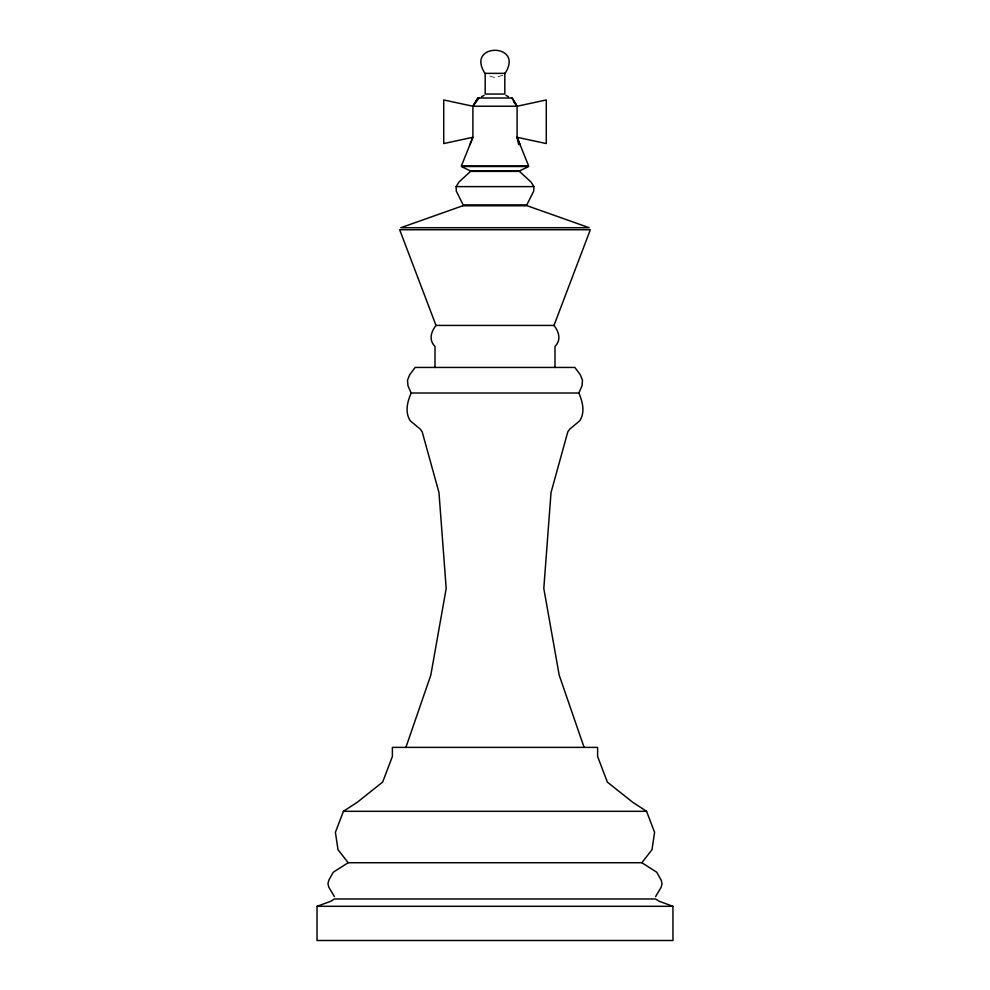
<?xml version="1.0" encoding="UTF-8"?>
<svg xmlns="http://www.w3.org/2000/svg" width="990" height="990" viewBox="0 0 990 990"><rect width="100%" height="100%" fill="white"/><g stroke="black" fill="none" stroke-linecap="round" stroke-linejoin="round"><path stroke-width="0.74" stroke-dasharray="4.95 3.71" d="M502.821 75.277L495 77.641L487.179 75.277"/><path stroke-width="1.49" d="M519.453 171.381L531.086 182.098L533.87 186.615L533.709 191.132L526.829 204.881L463.171 204.881L456.291 191.132L456.13 186.615L458.914 182.098L470.547 171.381M584.1 747.388L559.214 675.23L543.807 588.468L551.022 492.575L567.814 431.801L569.77 429.128L579.732 420.812C585.325 412.088 582.615 401.853 578.865 393.018L582.021 385.766L582.504 380.234L580.276 374.703L574.831 367.439L415.169 367.439L409.724 374.703L407.496 380.234L407.979 385.766L411.135 393.018C407.385 401.853 404.675 412.088 410.268 420.812L420.23 429.128L422.186 431.801L438.978 492.575L446.193 588.468L430.786 675.23L405.9 747.388M554.994 367.439L554.994 346.438C561.454 340.065 559.004 331.798 553.992 325.425L590.325 229.742L399.675 229.742L436.008 325.425C430.996 331.798 428.546 340.053 435.006 346.438L435.006 367.439M641.842 862.723L652.002 849.68L654.588 832.33L646.569 811.317L632.598 802.185L607.353 782.088L597.614 756.521L597.614 747.388L392.387 747.388L392.387 756.521L382.647 782.088L357.402 802.185L343.431 811.317L335.412 832.33L337.998 849.68L348.171 862.723L641.842 862.723L656.754 872.24L661.283 880.357L662.038 883.835L661.134 887.312L655.578 896.606M469.965 144.59L472.898 137.288L472.898 106.239L477.762 98.01L512.238 98.01L517.102 106.239L517.102 137.288L518.587 144.59M478.096 98.01L472.898 106.239L443.73 99.965L443.73 143.562L472.898 137.288L461.34 166.035L528.66 166.035L517.102 137.288L546.282 143.562L546.282 99.965L517.102 106.239L472.898 106.239L479.073 98.01M504.95 73.52C525.158 42.57 464.842 42.57 485.05 73.52M348.171 862.723L333.246 872.24L328.717 880.357L327.962 883.835L328.866 887.312L334.422 896.606M481.548 96.674L484.122 95.374M519.762 170.787L527.843 166.976M317.035 906.308L330.697 901.321L334.422 898.97L655.578 898.97L659.303 901.321L672.965 906.308L672.965 940.5L317.035 940.5L317.035 906.308L672.965 906.308M461.513 166.506L528.499 166.506M471.054 171.084L518.946 171.084M471.017 171.381L518.983 171.381M456.13 186.615L533.87 186.615M436.008 325.425L553.992 325.425M411.135 393.018L578.865 393.018M343.431 811.317L646.569 811.317M462.157 166.976L470.238 170.787M505.89 95.374L508.452 96.674M513.575 101.537L517.102 106.239L511.904 98.01M517.102 137.288L520.035 144.59M462.738 205.772L400.814 227.725L589.186 227.725L527.262 205.772L462.738 205.772M504.813 73.359L485.187 73.359L485.187 94.05L504.813 94.05L504.813 73.359"/></g></svg>
